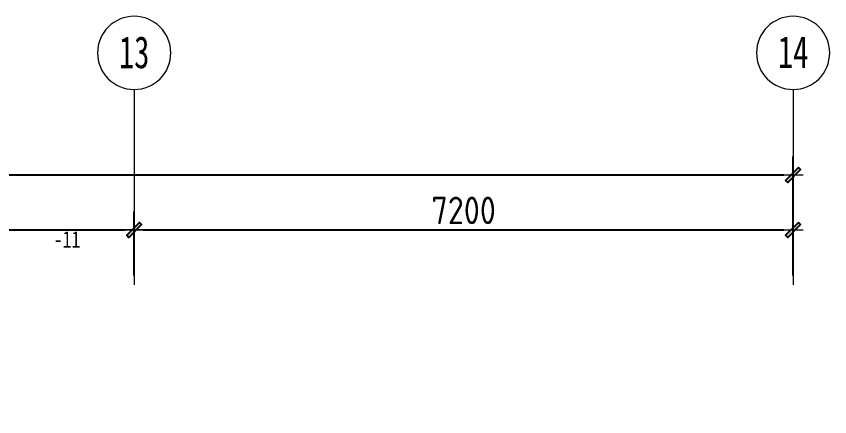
# Model space of a CAD drawing. Header units: millimetres. Extents: x 33621 to 401573, y -91663 to 133135.
# Drawn here: x 253169 to 262057, y -42241 to -37866 of the extents above; entities that cross this region are included whole.
import ezdxf
from ezdxf.enums import TextEntityAlignment as Align

# ---------------------------------------------------------------- set-up
doc = ezdxf.new("R2010")
doc.units = ezdxf.units.MM
doc.header["$LTSCALE"] = 10
doc.layers.get('0').update_dxf_attribs({"color": 253})
doc.layers.get('Defpoints').update_dxf_attribs({"color": 250})
doc.layers.add('AXIS【轴号】', color=253, linetype='Continuous', lineweight=0)
doc.layers.add('RC-Text【天花文字】', color=253, linetype='Continuous', lineweight=0)
for name, color, linetype in [('DIM_LEAD', 253, 'Continuous'), ('Dim【尺寸标注】', 253, 'Continuous'), ('PUB_DIM', 253, 'Continuous')]:
    doc.layers.add(name, color=color, linetype=linetype)
doc.styles.add('CCD_DIM', font='ARCHS.SHX')
doc.styles.add('宋体', font='', dxfattribs={"width": 0.7})
doc.styles.add('文字', font='')
doc.styles.get('宋体').set_extended_font_data('SimSun')
doc.styles.get('文字').set_extended_font_data('SimSun')
doc.dimstyles.new('ZL_1：100', dxfattribs={"dimtxt": 3, "dimasz": 1, "dimexe": 2, "dimexo": 2, "dimgap": 0.6, "dimtad": 1, "dimdec": 0, "dimrnd": 5, "dimdsep": 46, "dimtxsty": 'CCD_DIM', "dimblk": 'WS-cj', "dimblk1": 'WS-cj', "dimblk2": 'WS-cj', "dimcen": 1, "dimclrd": 44, "dimclre": 44, "dimclrt": 2, "dimadec": 0, "dimazin": 2, "dimtfac": 1, "dimtdec": 0, "dimtix": 1, "dimtmove": 2, "dimatfit": 3, "dimldrblk": 'hl_arrow2', "dimfxl": 5, "dimfxlon": 1, "dimarcsym": 0})

# ---------------------------------------------------------------- blocks, each defined once
blk = doc.blocks.new('hl_Axis-A1')
at = {"color": 150, "ltscale": 2}
blk.add_line((21.333, 0), (0, 0), dxfattribs=at)
at = {"color": 150}
blk.add_circle((25.333, 0), 4, dxfattribs=at)
at = {"color": 50, "style": '宋体', "width": 0.7}
blk.add_attdef('轴号', text='', height=3.5, dxfattribs=at).set_placement((25.333, 0), align=Align.MIDDLE_CENTER)
blk = doc.blocks.new('WS-cj')
blk.add_hatch(color=2).paths.add_polyline_path([(0.588, 0.818), (-0.818, -0.588), (-0.588, -0.818), (0.818, 0.588)])
at = {"color": 2, "linetype": 'ByBlock', "lineweight": 0}
for p, q in [((-1.1, 0), (0, 0)), ((0, 0), (1.1, 0))]:
    blk.add_line(p, q, dxfattribs=at)
at = {"color": 2}
blk.add_lwpolyline([(0.588, 0.818), (-0.818, -0.588), (-0.588, -0.818), (0.818, 0.588)], close=True, dxfattribs=at)
blk = doc.blocks.new('*D271')
at = {"layer": 'Defpoints', "color": 0, "transparency": 16777216}
for p in [(41937.7, 2410.8), (34737.7, 1810.8), (41937.7, 1810.8)]:
    blk.add_point(p, dxfattribs=at)
at = {"layer": 'Dim【尺寸标注】', "color": 44, "lineweight": -2, "transparency": 16777216}
for p, q in [((34737.7, 1910.8), (34737.7, 2610.8)), ((41937.7, 1910.8), (41937.7, 2610.8)), ((34837.7, 2410.8), (41837.7, 2410.8))]:
    blk.add_line(p, q, dxfattribs=at)
at = {"layer": 'Dim【尺寸标注】', "color": 44, "lineweight": -2, "transparency": 16777216, "xscale": 100, "yscale": 100, "zscale": 100, "rotation": 180}
blk.add_blockref('WS-cj', (34737.7, 2410.8), dxfattribs=at)
at = {"layer": 'Dim【尺寸标注】', "color": 44, "lineweight": -2, "transparency": 16777216, "xscale": 100, "yscale": 100, "zscale": 100}
blk.add_blockref('WS-cj', (41937.7, 2410.8), dxfattribs=at)
at = {"layer": 'Dim【尺寸标注】', "color": 2, "transparency": 16777216, "insert": (38337.7, 2623.3), "char_height": 300, "attachment_point": 5, "style": 'CCD_DIM'}
blk.add_mtext('7200', dxfattribs=at)
blk = doc.blocks.new('hl_arrow2')
at = {"color": 2}
blk.add_line((-0.2, 0), (-1, 0), dxfattribs=at)
blk.add_lwpolyline([(-0.2, 0), (-0.9, -0.7), (-0.7, -0.9), (0, 0), (-0.7, 0.9), (-0.9, 0.7)], close=True, dxfattribs=at)
blk = doc.blocks.new('*D272')
at = {"layer": 'Defpoints', "color": 0, "transparency": 16777216}
for p in [(49137.7, 2410.8), (41937.7, 1810.8), (49137.7, 1810.8)]:
    blk.add_point(p, dxfattribs=at)
at = {"layer": 'Dim【尺寸标注】', "color": 44, "lineweight": -2, "transparency": 16777216}
for p, q in [((41937.7, 1910.8), (41937.7, 2610.8)), ((49137.7, 1910.8), (49137.7, 2610.8)), ((42037.7, 2410.8), (49037.7, 2410.8))]:
    blk.add_line(p, q, dxfattribs=at)
at = {"layer": 'Dim【尺寸标注】', "color": 44, "lineweight": -2, "transparency": 16777216, "xscale": 100, "yscale": 100, "zscale": 100, "rotation": 180}
blk.add_blockref('WS-cj', (41937.7, 2410.8), dxfattribs=at)
at = {"layer": 'Dim【尺寸标注】', "color": 44, "lineweight": -2, "transparency": 16777216, "xscale": 100, "yscale": 100, "zscale": 100}
blk.add_blockref('WS-cj', (49137.7, 2410.8), dxfattribs=at)
at = {"layer": 'Dim【尺寸标注】', "color": 2, "transparency": 16777216, "insert": (45537.7, 2623.3), "char_height": 300, "attachment_point": 5, "style": 'CCD_DIM'}
blk.add_mtext('7200', dxfattribs=at)
blk = doc.blocks.new('*D273')
at = {"layer": 'Defpoints', "color": 0, "transparency": 16777216}
for p in [(49137.7, 3010.8), (-44462.3, 1810.8), (49137.7, 1810.8)]:
    blk.add_point(p, dxfattribs=at)
at = {"layer": 'Dim【尺寸标注】', "color": 44, "lineweight": -2, "transparency": 16777216}
for p, q in [((-44462.3, 2510.8), (-44462.3, 3210.8)), ((49137.7, 2510.8), (49137.7, 3210.8)), ((-44362.3, 3010.8), (49037.7, 3010.8))]:
    blk.add_line(p, q, dxfattribs=at)
at = {"layer": 'Dim【尺寸标注】', "color": 44, "lineweight": -2, "transparency": 16777216, "xscale": 100, "yscale": 100, "zscale": 100, "rotation": 180}
blk.add_blockref('WS-cj', (-44462.3, 3010.8), dxfattribs=at)
at = {"layer": 'Dim【尺寸标注】', "color": 44, "lineweight": -2, "transparency": 16777216, "xscale": 100, "yscale": 100, "zscale": 100}
blk.add_blockref('WS-cj', (49137.7, 3010.8), dxfattribs=at)
at = {"layer": 'Dim【尺寸标注】', "color": 2, "transparency": 16777216, "insert": (2337.7, 3217), "char_height": 300, "attachment_point": 5, "style": 'CCD_DIM'}
blk.add_mtext('93600', dxfattribs=at)
blk = doc.blocks.new('ZL_061117299')
at = {"layer": 'AXIS【轴号】'}
ref = blk.add_blockref('hl_Axis-A1', (41937.7, 1810.8), dxfattribs=dict(at, xscale=-100, yscale=100, zscale=100, rotation=270))
ref.add_attrib('轴号', '13', dxfattribs={"layer": '0', "color": 2, "height": 350, "style": '宋体', "width": 0.7}).set_placement((41937.7, 4351.9), align=Align.MIDDLE_CENTER)
ref = blk.add_blockref('hl_Axis-A1', (49137.7, 1810.8), dxfattribs=dict(at, xscale=-100, yscale=100, zscale=100, rotation=270))
ref.add_attrib('轴号', '14', dxfattribs={"layer": '0', "color": 2, "height": 350, "style": '宋体', "width": 0.7}).set_placement((49137.7, 4353.9), align=Align.MIDDLE_CENTER)
at = {"layer": 'Dim【尺寸标注】'}
for p1, p2, distance, picture, middle in [((-44462.3, 1810.8), (49137.7, 1810.8), 1200, '*D273', (2337.7, 3217)), ((34737.7, 1810.8), (41937.7, 1810.8), 600, '*D271', (38337.7, 2623.3)), ((41937.7, 1810.8), (49137.7, 1810.8), 600, '*D272', (45537.7, 2623.3))]:
    dim = blk.add_aligned_dim(p1=p1, p2=p2, distance=distance, dimstyle='ZL_1：100', dxfattribs=at)
    dim.commit()
    dim.dimension.update_dxf_attribs({"geometry": picture, "text_midpoint": middle})

msp = doc.modelspace()

# ---------------------------------------------------------------- linework, layer by layer
at = {"layer": 'DIM_LEAD'}
msp.add_lwpolyline([(254208.1, -40168.8, 0, 0, 0), (255192.2, -40168.8, 0, 0, 0), (255192.2, -44464.5, 0, 80, 0), (255192.2, -44164.5, 0, 0, 0)], format="xyseb", dxfattribs=at)

# ---------------------------------------------------------------- block references
at = {"layer": 'PUB_DIM'}
msp.add_blockref('ZL_061117299', (212519, -42610.6), dxfattribs=at)

# ---------------------------------------------------------------- texts
at = {"layer": 'RC-Text【天花文字】', "style": '文字', "width": 0.8}
msp.add_text('-11', height=180, dxfattribs=at).set_placement((253576.4, -40393.8))

doc.saveas('drawing.dxf')
